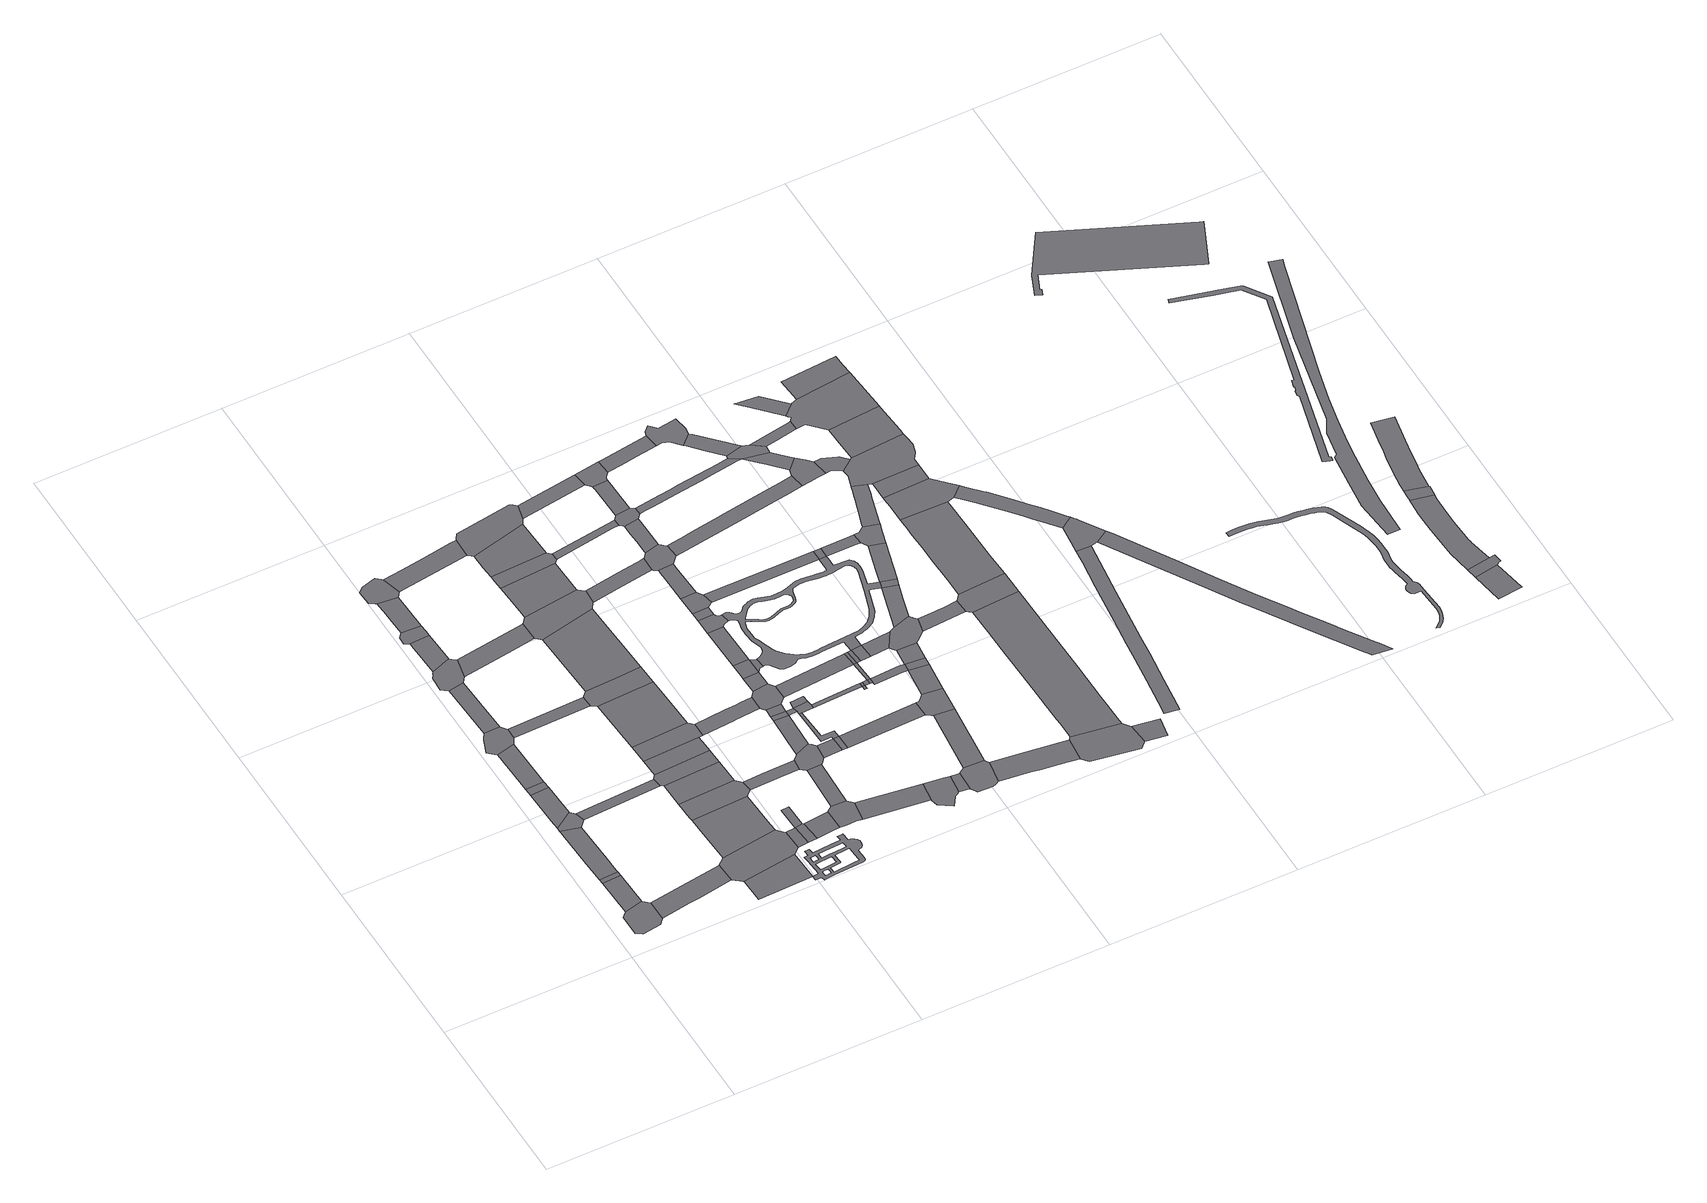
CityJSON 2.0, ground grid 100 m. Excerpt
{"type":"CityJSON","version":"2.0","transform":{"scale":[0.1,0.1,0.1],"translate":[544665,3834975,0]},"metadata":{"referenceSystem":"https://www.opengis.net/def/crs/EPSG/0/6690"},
"CityObjects":{
"road1":{"type":"Road","geometry":[{"type":"MultiSurface","lod":"1","boundaries":[[[0,1,2,3,4,5,6,7,8,9,10,11,12,13,14,15]]]}]},
"road2":{"type":"Road","attributes":{"RoadStructureAttribute.sectionType":"1"},"geometry":[{"type":"MultiSurface","lod":"1","boundaries":[[[16,17,3,2]]]}]},
"road3":{"type":"Road","geometry":[{"type":"MultiSurface","lod":"1","boundaries":[[[18,19,17,16]]]}]},
"road4":{"type":"Road","attributes":{"RoadStructureAttribute.sectionType":"1"},"geometry":[{"type":"MultiSurface","lod":"1","boundaries":[[[20,21,22,23,19,18,24,25,26]]]}]},
"road5":{"type":"Road","geometry":[{"type":"MultiSurface","lod":"1","boundaries":[[[27,28,29,20,26,30,31,32]]]}]},
"road6":{"type":"Road","attributes":{"RoadStructureAttribute.sectionType":"1"},"geometry":[{"type":"MultiSurface","lod":"1","boundaries":[[[33,34,35,29,28]]]}]},
"road7":{"type":"Road","geometry":[{"type":"MultiSurface","lod":"1","boundaries":[[[36,37,34,33]]]}]},
"road8":{"type":"Road","attributes":{"RoadStructureAttribute.sectionType":"1"},"geometry":[{"type":"MultiSurface","lod":"1","boundaries":[[[38,15,14,39,40,41]]]}]},
"road9":{"type":"Road","attributes":{"RoadStructureAttribute.sectionType":"1"},"geometry":[{"type":"MultiSurface","lod":"1","boundaries":[[[42,43,44,37,36]]]}]},
"road10":{"type":"Road","geometry":[{"type":"MultiSurface","lod":"1","boundaries":[[[45,46,47,48,49,43,42,50,51,52,53,54,55]]]}]},
"road11":{"type":"Road","attributes":{"RoadStructureAttribute.sectionType":"1"},"geometry":[{"type":"MultiSurface","lod":"1","boundaries":[[[56,57,45,55]]]}]},
"road12":{"type":"Road","attributes":{"RoadStructureAttribute.sectionType":"1"},"geometry":[{"type":"MultiSurface","lod":"1","boundaries":[[[58,32,31,59]]]}]},
"road13":{"type":"Road","geometry":[{"type":"MultiSurface","lod":"1","boundaries":[[[60,61,62,63,64,65,66,67,57,56,68,69]]]}]},
"road14":{"type":"Road","attributes":{"RoadStructureAttribute.sectionType":"1"},"geometry":[{"type":"MultiSurface","lod":"1","boundaries":[[[70,71,72,63,62]]]}]},
"road15":{"type":"Road","geometry":[{"type":"MultiSurface","lod":"1","boundaries":[[[73,74,75,76,71,70,77,78]]]}]},
"road16":{"type":"Road","attributes":{"RoadStructureAttribute.sectionType":"1"},"geometry":[{"type":"MultiSurface","lod":"1","boundaries":[[[79,80,81,82,73,78,83]]]}]},
"road17":{"type":"Road","attributes":{"RoadStructureAttribute.sectionType":"1"},"geometry":[{"type":"MultiSurface","lod":"1","boundaries":[[[84,52,51,85]]]}]},
"road18":{"type":"Road","geometry":[{"type":"MultiSurface","lod":"1","boundaries":[[[86,87,88,89,90,91,79,83,92,93]]]}]},
"road19":{"type":"Road","attributes":{"function":"3","RoadStructureAttribute.sectionType":"1"},"geometry":[{"type":"MultiSurface","lod":"1","boundaries":[[[94,95,96,97,98,99]]]}]},
"road20":{"type":"Road","geometry":[{"type":"MultiSurface","lod":"1","boundaries":[[[100,101,102,103,104,105,38,41,106,107,108,109,97,96,110,111,112]]]}]},
"road21":{"type":"Road","attributes":{"function":"3","RoadStructureAttribute.sectionType":"1"},"geometry":[{"type":"MultiSurface","lod":"1","boundaries":[[[113,114,115,116,103,102]]]}]},
"road22":{"type":"Road","attributes":{"RoadStructureAttribute.sectionType":"1"},"geometry":[{"type":"MultiSurface","lod":"1","boundaries":[[[117,118,69,68,119,120]]]}]},
"road23":{"type":"Road","geometry":[{"type":"MultiSurface","lod":"1","boundaries":[[[121,122,123,124,115,114,125,126,127]]]}]},
"road24":{"type":"Road","attributes":{"function":"3","RoadStructureAttribute.sectionType":"1"},"geometry":[{"type":"MultiSurface","lod":"1","boundaries":[[[128,129,123,122]]]}]},
"road25":{"type":"Road","geometry":[{"type":"MultiSurface","lod":"1","boundaries":[[[130,131,132,133,58,59,134,129,128]]]}]},
"road26":{"type":"Road","attributes":{"function":"3","RoadStructureAttribute.sectionType":"1"},"geometry":[{"type":"MultiSurface","lod":"1","boundaries":[[[135,136,137,132,131]]]}]},
"road27":{"type":"Road","attributes":{"RoadStructureAttribute.sectionType":"1"},"geometry":[{"type":"MultiSurface","lod":"1","boundaries":[[[138,112,111,139,140]]]}]},
"road28":{"type":"Road","attributes":{"RoadStructureAttribute.sectionType":"1"},"geometry":[{"type":"MultiSurface","lod":"1","boundaries":[[[141,142,143,144,93,92,145]]]}]},
"road29":{"type":"Road","geometry":[{"type":"MultiSurface","lod":"1","boundaries":[[[146,147,148,137,136,149,150]]]}]},
"road30":{"type":"Road","geometry":[{"type":"MultiSurface","lod":"1","boundaries":[[[151,99,152,153,154,155,156,157,158,159,160,161,162,163,164,165,166,167,168,169,170,171,172,173,174,175,176,177,178,179,180,181,182,183,184,185,186,187],[188,189,190,191,192,193,194,195,196,197],[198,199,200,201,202,203,204,205,206,207,208],[209,210,211,212,213,214,215,216,217,218],[219,220,221,222,223,224,225,226,227,228,229],[230,231,232,233,234,235,236,237,238,239,240,241,242,243]]]}]},
"road31":{"type":"Road","geometry":[{"type":"MultiSurface","lod":"1","boundaries":[[[244,138,140,245,246]]]}]},
"road32":{"type":"Road","attributes":{"function":"3","RoadStructureAttribute.sectionType":"1"},"geometry":[{"type":"MultiSurface","lod":"1","boundaries":[[[247,248,249,250,251,148,147]]]}]},
"road33":{"type":"Road","geometry":[{"type":"MultiSurface","lod":"1","boundaries":[[[252,253,138,244]]]}]},
"road34":{"type":"Road","geometry":[{"type":"MultiSurface","lod":"1","boundaries":[[[254,255,256,257,258,84,85,259,251,250,249,248]]]}]},
"road35":{"type":"Road","attributes":{"RoadStructureAttribute.sectionType":"1"},"geometry":[{"type":"MultiSurface","lod":"1","boundaries":[[[260,261,246,245,262,263]]]}]},
"road36":{"type":"Road","attributes":{"function":"3","RoadStructureAttribute.sectionType":"1"},"geometry":[{"type":"MultiSurface","lod":"1","boundaries":[[[264,265,257,256,255,254]]]}]},
"road37":{"type":"Road","attributes":{"RoadStructureAttribute.sectionType":"1"},"geometry":[{"type":"MultiSurface","lod":"1","boundaries":[[[266,267,268,127,126,269,270,271]]]}]},
"road38":{"type":"Road","geometry":[{"type":"MultiSurface","lod":"1","boundaries":[[[272,273,274,275,276,277,117,120,278,265,264,279,280,281]]]}]},
"road39":{"type":"Road","geometry":[{"type":"MultiSurface","lod":"1","boundaries":[[[282,283,260,263,284,285,286,287,288,289,290,291]]]}]},
"road40":{"type":"Road","attributes":{"function":"3","RoadStructureAttribute.sectionType":"1"},"geometry":[{"type":"MultiSurface","lod":"1","boundaries":[[[292,293,294,295,296,297,298,276,275]]]}]},
"road41":{"type":"Road","attributes":{"RoadStructureAttribute.sectionType":"1"},"geometry":[{"type":"MultiSurface","lod":"1","boundaries":[[[299,300,301,302,150,149,303,304,305]]]}]},
"road42":{"type":"Road","geometry":[{"type":"MultiSurface","lod":"1","boundaries":[[[306,307,308,295,294,309,310]]]}]},
"road43":{"type":"Road","attributes":{"RoadStructureAttribute.sectionType":"1"},"geometry":[{"type":"MultiSurface","lod":"1","boundaries":[[[311,282,291,312,313]]]}]},
"road44":{"type":"Road","attributes":{"function":"3","RoadStructureAttribute.sectionType":"1"},"geometry":[{"type":"MultiSurface","lod":"1","boundaries":[[[314,315,316,307,306]]]}]},
"road45":{"type":"Road","geometry":[{"type":"MultiSurface","lod":"1","boundaries":[[[317,318,319,320,141,145,321,315,314,322,323]]]}]},
"road46":{"type":"Road","geometry":[{"type":"MultiSurface","lod":"1","boundaries":[[[324,325,326,327,328,329,266,271,330,331,311,313,332,333,334]]]}]},
"road47":{"type":"Road","attributes":{"RoadStructureAttribute.sectionType":"1"},"geometry":[{"type":"MultiSurface","lod":"1","boundaries":[[[335,336,327,326,337]]]}]},
"road48":{"type":"Road","attributes":{"RoadStructureAttribute.sectionType":"1"},"geometry":[{"type":"MultiSurface","lod":"1","boundaries":[[[289,288,338,339]]]}]},
"road49":{"type":"Road","geometry":[{"type":"MultiSurface","lod":"1","boundaries":[[[340,335,337,341]]]}]},
"road50":{"type":"Road","attributes":{"RoadStructureAttribute.sectionType":"1"},"geometry":[{"type":"MultiSurface","lod":"1","boundaries":[[[342,340,341,343,344]]]}]},
"road51":{"type":"Road","attributes":{"RoadStructureAttribute.sectionType":"1"},"geometry":[{"type":"MultiSurface","lod":"1","boundaries":[[[345,334,333,346]]]}]},
"road52":{"type":"Road","geometry":[{"type":"MultiSurface","lod":"1","boundaries":[[[347,348,299,305,349,350,342,344,351,352,353]]]}]},
"road53":{"type":"Road","attributes":{"RoadStructureAttribute.sectionType":"1"},"geometry":[{"type":"MultiSurface","lod":"1","boundaries":[[[354,341,337,355]]]}]},
"road54":{"type":"Road","geometry":[{"type":"MultiSurface","lod":"1","boundaries":[[[356,345,346,357]]]}]},
"road55":{"type":"Road","attributes":{"RoadStructureAttribute.sectionType":"1"},"geometry":[{"type":"MultiSurface","lod":"1","boundaries":[[[358,359,348,347]]]}]},
"road56":{"type":"Road","attributes":{"RoadStructureAttribute.sectionType":"1"},"geometry":[{"type":"MultiSurface","lod":"1","boundaries":[[[360,361,362,363,364,365,366,281,280,367,368,369,370,371]]]}]},
"road57":{"type":"Road","attributes":{"RoadStructureAttribute.sectionType":"1"},"geometry":[{"type":"MultiSurface","lod":"1","boundaries":[[[372,373,374,375,376,377,345,356]]]}]},
"road58":{"type":"Road","attributes":{"RoadStructureAttribute.sectionType":"1"},"geometry":[{"type":"MultiSurface","lod":"1","boundaries":[[[378,379,380,359,358]]]}]},
"road59":{"type":"Road","geometry":[{"type":"MultiSurface","lod":"1","boundaries":[[[381,354,355,375,374,382,383]]]}]},
"road60":{"type":"Road","geometry":[{"type":"MultiSurface","lod":"1","boundaries":[[[384,385,354,381]]]}]},
"road61":{"type":"Road","attributes":{"RoadStructureAttribute.sectionType":"1"},"geometry":[{"type":"MultiSurface","lod":"1","boundaries":[[[386,387,379,378]]]}]},
"road62":{"type":"Road","geometry":[{"type":"MultiSurface","lod":"1","boundaries":[[[388,389,378,390,391,392,393,394]]]}]},
"road63":{"type":"Road","attributes":{"RoadStructureAttribute.sectionType":"1"},"geometry":[{"type":"MultiSurface","lod":"1","boundaries":[[[395,396,397,398,310,309,399,400,401]]]}]},
"road64":{"type":"Road","geometry":[{"type":"MultiSurface","lod":"1","boundaries":[[[402,403,339,338,404,405,406,407,408,409,410,411]]]}]},
"road65":{"type":"Road","geometry":[{"type":"MultiSurface","lod":"1","boundaries":[[[412,413,414,415,387,386,416,417,418,419]]]}]},
"road66":{"type":"Road","attributes":{"RoadStructureAttribute.sectionType":"1"},"geometry":[{"type":"MultiSurface","lod":"1","boundaries":[[[420,421,415,414]]]}]},
"road67":{"type":"Road","attributes":{"RoadStructureAttribute.sectionType":"1"},"geometry":[{"type":"MultiSurface","lod":"1","boundaries":[[[422,323,322,423,424]]]}]},
"road68":{"type":"Road","geometry":[{"type":"MultiSurface","lod":"1","boundaries":[[[425,426,427,421,420,428,429,430,431]]]}]},
"road69":{"type":"Road","attributes":{"RoadStructureAttribute.sectionType":"1"},"geometry":[{"type":"MultiSurface","lod":"1","boundaries":[[[432,433,434,435,436,437,427,426]]]}]},
"road70":{"type":"Road","attributes":{"RoadStructureAttribute.sectionType":"1"},"geometry":[{"type":"MultiSurface","lod":"1","boundaries":[[[438,383,382,439]]]}]},
"road71":{"type":"Road","attributes":{"RoadStructureAttribute.sectionType":"1"},"geometry":[{"type":"MultiSurface","lod":"1","boundaries":[[[411,410,440,441,442]]]}]},
"road72":{"type":"Road","attributes":{"RoadStructureAttribute.sectionType":"1"},"geometry":[{"type":"MultiSurface","lod":"1","boundaries":[[[443,444,356,357,445]]]}]},
"road73":{"type":"Road","attributes":{"RoadStructureAttribute.sectionType":"1"},"geometry":[{"type":"MultiSurface","lod":"1","boundaries":[[[446,353,352,447]]]}]},
"road74":{"type":"Road","geometry":[{"type":"MultiSurface","lod":"1","boundaries":[[[448,449,450,451,452,360,371,453,435,434,454,455,456,457]]]}]},
"road75":{"type":"Road","attributes":{"RoadStructureAttribute.sectionType":"1"},"geometry":[{"type":"MultiSurface","lod":"1","boundaries":[[[458,459,460,461,462,463,464,465,451,450]]]}]},
"road76":{"type":"Road","geometry":[{"type":"MultiSurface","lod":"1","boundaries":[[[466,467,442,441,468,469,470,471,472,473,474,475,476]]]}]},
"road77":{"type":"Road","geometry":[{"type":"MultiSurface","lod":"1","boundaries":[[[477,478,479,395,401,480,481,461,460,482,483]]]}]},
"road78":{"type":"Road","geometry":[{"type":"MultiSurface","lod":"1","boundaries":[[[439,484,485,486]]]}]},
"road79":{"type":"Road","geometry":[{"type":"MultiSurface","lod":"1","boundaries":[[[487,438,439,486]]]}]},
"road80":{"type":"Road","attributes":{"RoadStructureAttribute.sectionType":"1"},"geometry":[{"type":"MultiSurface","lod":"1","boundaries":[[[488,487,486,489]]]}]},
"road81":{"type":"Road","attributes":{"RoadStructureAttribute.sectionType":"1"},"geometry":[{"type":"MultiSurface","lod":"1","boundaries":[[[490,491,492,493,494,495,496,478,477]]]}]},
"road82":{"type":"Road","geometry":[{"type":"MultiSurface","lod":"1","boundaries":[[[488,489,497,498]]]}]},
"road83":{"type":"Road","attributes":{"RoadStructureAttribute.sectionType":"1"},"geometry":[{"type":"MultiSurface","lod":"1","boundaries":[[[499,447,488,498]]]}]},
"road84":{"type":"Road","geometry":[{"type":"MultiSurface","lod":"1","boundaries":[[[500,501,422,424,502,492,491,503,504,505]]]}]},
"road85":{"type":"Road","attributes":{"RoadStructureAttribute.sectionType":"1"},"geometry":[{"type":"MultiSurface","lod":"1","boundaries":[[[506,507,508,466,476,509]]]}]},
"road86":{"type":"Road","geometry":[{"type":"MultiSurface","lod":"1","boundaries":[[[510,446,447,499]]]}]},
"road87":{"type":"Road","attributes":{"RoadStructureAttribute.sectionType":"1"},"geometry":[{"type":"MultiSurface","lod":"1","boundaries":[[[511,510,499,512]]]}]},
"road88":{"type":"Road","attributes":{"RoadStructureAttribute.sectionType":"1"},"geometry":[{"type":"MultiSurface","lod":"1","boundaries":[[[513,498,497,514,515,516,517]]]}]},
"road89":{"type":"Road","geometry":[{"type":"MultiSurface","lod":"1","boundaries":[[[518,511,512,519]]]}]},
"road90":{"type":"Road","geometry":[{"type":"MultiSurface","lod":"1","boundaries":[[[520,521,522,523,443,445,524,525,506,509,526]]]}]},
"road91":{"type":"Road","geometry":[{"type":"MultiSurface","lod":"1","boundaries":[[[527,431,430,528,529]]]}]},
"road92":{"type":"Road","attributes":{"RoadStructureAttribute.sectionType":"1"},"geometry":[{"type":"MultiSurface","lod":"1","boundaries":[[[528,530,531,532,533,534,535,536,537,538,539,540,541,542,543,544,545,546,547,548,549,550,551,552,553,554,555,556,557,558,419,418,559,560,561,562,563,564,565,566,567,568,569,570,394,393,571,572,573,574,575,576,577,578,579,580,581,582,583,584,585,511,518,586,587,588,589,590,591,592,593,594,595,596,597,598,599,600,601,602,603,604,605,606],[607,608,609,610,611,612,613,614,615,616,617,618,619,620,621,622,623,624,625,626,627,628,629,630,631,632,633,634,635,636,637,638,639,640,641,642,643,644,645,646],[647,648,649,650,651,652,653,654,655,656,657,658,659,660,661,662,663,664,665,666,667,668,669,670,671,672,673,674,675,676,677,678,679,680,681,682,683,684,685,686,687,688,689,690,691,692,693,694,695,696,697,698,699,700,701,702,703,704,705,706,707,708,709,710,711,712,713]]]}]},
"road93":{"type":"Road","attributes":{"RoadStructureAttribute.sectionType":"1"},"geometry":[{"type":"MultiSurface","lod":"1","boundaries":[[[714,473,472,715,716,717,718,719,720,721,722,723]]]}]},
"road94":{"type":"Road","attributes":{"RoadStructureAttribute.sectionType":"1"},"geometry":[{"type":"MultiSurface","lod":"1","boundaries":[[[516,520,526,724]]]}]},
"road95":{"type":"Road","attributes":{"RoadStructureAttribute.sectionType":"1"},"geometry":[{"type":"MultiSurface","lod":"1","boundaries":[[[725,518,519,726]]]}]},
"road96":{"type":"Road","geometry":[{"type":"MultiSurface","lod":"1","boundaries":[[[517,516,724,727]]]}]},
"road97":{"type":"Road","attributes":{"RoadStructureAttribute.sectionType":"1"},"geometry":[{"type":"MultiSurface","lod":"1","boundaries":[[[728,729,500,505,730,731,732,733,734,735]]]}]},
"road98":{"type":"Road","attributes":{"RoadStructureAttribute.sectionType":"1"},"geometry":[{"type":"MultiSurface","lod":"1","boundaries":[[[736,517,727,737]]]}]},
"road99":{"type":"Road","attributes":{"RoadStructureAttribute.sectionType":"1"},"geometry":[{"type":"MultiSurface","lod":"1","boundaries":[[[738,739,740,741,742,743,744,483,482,745,746,747,748,749,750,751,752,753,754,755]]]}]},
"road100":{"type":"Road","attributes":{"RoadStructureAttribute.sectionType":"1"},"geometry":[{"type":"MultiSurface","lod":"1","boundaries":[[[756,757,758,759,760,761,762,763,457,456,764,765,766,767]]]}]},
"road101":{"type":"Road","geometry":[{"type":"MultiSurface","lod":"1","boundaries":[[[768,769,770,771,725,726,772,773,736,737,774,775,776]]]}]},
"road102":{"type":"Road","geometry":[{"type":"MultiSurface","lod":"1","boundaries":[[[529,528,606,777]]]}]},
"road103":{"type":"Road","attributes":{"RoadStructureAttribute.sectionType":"1"},"geometry":[{"type":"MultiSurface","lod":"1","boundaries":[[[596,771,770,778,779,780]]]}]},
"road104":{"type":"Road","geometry":[{"type":"MultiSurface","lod":"1","boundaries":[[[781,782,783,784,785,728,735,786,787,788,789,790,791,792]]]}]},
"road105":{"type":"Road","geometry":[{"type":"MultiSurface","lod":"1","boundaries":[[[793,794,795,723,722,796,797,798,799,800,801,802]]]}]},
"road106":{"type":"Road","geometry":[{"type":"MultiSurface","lod":"1","boundaries":[[[597,596,780,803]]]}]},
"road107":{"type":"Road","attributes":{"RoadStructureAttribute.sectionType":"1"},"geometry":[{"type":"MultiSurface","lod":"1","boundaries":[[[804,777,606,805,806,807]]]}]},
"road108":{"type":"Road","attributes":{"RoadStructureAttribute.sectionType":"1"},"geometry":[{"type":"MultiSurface","lod":"1","boundaries":[[[808,809,810,811,812,776,775,813,814]]]}]},
"road109":{"type":"Road","attributes":{"RoadStructureAttribute.sectionType":"1"},"geometry":[{"type":"MultiSurface","lod":"1","boundaries":[[[815,789,788,816,817,818,819]]]}]},
"road110":{"type":"Road","attributes":{"RoadStructureAttribute.sectionType":"1"},"geometry":[{"type":"MultiSurface","lod":"1","boundaries":[[[820,821,597,803,822]]]}]},
"road111":{"type":"Road","geometry":[{"type":"MultiSurface","lod":"1","boundaries":[[[819,818,738,755,823,824,825,826]]]}]},
"road112":{"type":"Road","attributes":{"function":"3","RoadStructureAttribute.sectionType":"1"},"geometry":[{"type":"MultiSurface","lod":"1","boundaries":[[[827,828,829,830,831,832,833,834,835,836,837,838,839,840,841,842,843,793,802]]]}]},
"road113":{"type":"Road","geometry":[{"type":"MultiSurface","lod":"1","boundaries":[[[844,845,846,807,806,847,820,822,848,849,850]]]}]},
"road114":{"type":"Road","attributes":{"RoadStructureAttribute.sectionType":"1"},"geometry":[{"type":"MultiSurface","lod":"1","boundaries":[[[755,851,852,853,854,855,856,823]]]}]},
"road115":{"type":"Road","attributes":{"function":"3","RoadStructureAttribute.sectionType":"1"},"geometry":[{"type":"MultiSurface","lod":"1","boundaries":[[[800,799,857,858]]]}]},
"road116":{"type":"Road","geometry":[{"type":"MultiSurface","lod":"1","boundaries":[[[859,860,854,853,861,756,767,862,863,864,865,866,867]]]}]},
"road117":{"type":"Road","geometry":[{"type":"MultiSurface","lod":"1","boundaries":[[[868,869,870,871,808,814,834,833]]]}]},
"road118":{"type":"Road","attributes":{"RoadStructureAttribute.sectionType":"1"},"geometry":[{"type":"MultiSurface","lod":"1","boundaries":[[[872,873,874,875,876,877,878,879,844,850,880,881,882,883,884,885,886]]]}]},
"road119":{"type":"Road","attributes":{"RoadStructureAttribute.sectionType":"1"},"geometry":[{"type":"MultiSurface","lod":"1","boundaries":[[[887,888,889,890,826,825,891,892,893,894]]]}]},
"road120":{"type":"Road","geometry":[{"type":"MultiSurface","lod":"1","boundaries":[[[895,896,897,898,867,866,899,900,901,902,903]]]}]},
"road121":{"type":"Road","attributes":{"function":"3","RoadStructureAttribute.sectionType":"1"},"geometry":[{"type":"MultiSurface","lod":"1","boundaries":[[[904,905,906,907,908,909,910,870,869,911,912,913,914]]]}]},
"road122":{"type":"Road","attributes":{"RoadStructureAttribute.sectionType":"1"},"geometry":[{"type":"MultiSurface","lod":"1","boundaries":[[[915,916,917,918,919,920,921]]]}]},
"road123":{"type":"Road","attributes":{"RoadStructureAttribute.sectionType":"1"},"geometry":[{"type":"MultiSurface","lod":"1","boundaries":[[[922,923,924,925,926,927,928,929]]]}]},
"road124":{"type":"Road","geometry":[{"type":"MultiSurface","lod":"1","boundaries":[[[930,931,927,926,932,933,904,914,934,935]]]}]},
"road125":{"type":"Road","geometry":[{"type":"MultiSurface","lod":"1","boundaries":[[[936,937,938,939,940,941,942,943,944,903,902,945,872,886,922,929]]]}]},
"road126":{"type":"Road","attributes":{"RoadStructureAttribute.sectionType":"1"},"geometry":[{"type":"MultiSurface","lod":"1","boundaries":[[[946,947,948,949,950,951,952,953,954,955,956,957,958,959,960,961]]]}]},
"road127":{"type":"Road","geometry":[{"type":"MultiSurface","lod":"1","boundaries":[[[962,963,964,965,919,918,966,967,968,887,894,969,970,971,972]]]}]},
"road128":{"type":"Road","attributes":{"function":"3","RoadStructureAttribute.sectionType":"1"},"geometry":[{"type":"MultiSurface","lod":"1","boundaries":[[[973,974,975,972,971,976,943,942]]]}]},
"road129":{"type":"Road","attributes":{"function":"3","RoadStructureAttribute.sectionType":"1"},"geometry":[{"type":"MultiSurface","lod":"1","boundaries":[[[977,978,979,980,964,963]]]}]},
"road130":{"type":"Road","attributes":{"RoadStructureAttribute.sectionType":"1"},"geometry":[{"type":"MultiSurface","lod":"1","boundaries":[[[981,982,983,984,985,986,987,988,989,990,935,934,991,992,993,994,995,996,997,998,999,1000,1001,1002,1003]]]}]},
"road131":{"type":"Road","geometry":[{"type":"MultiSurface","lod":"1","boundaries":[[[1004,1005,1006,1007,1003,1002,1008,1009,1010,946,961,1011,1012,1013]]]}]},
"road132":{"type":"Road","attributes":{"RoadStructureAttribute.sectionType":"1"},"geometry":[{"type":"MultiSurface","lod":"1","boundaries":[[[1014,1015,1016,1017,1018,1019,1020,1021,1022,1023,1024,1025,1026,1027,1028,1029,1013,1012,1030,1031,1032,1033,1034,1035,1036,1037,1038,1039]]]}]},
"road133":{"type":"Road","attributes":{"RoadStructureAttribute.sectionType":"1"},"geometry":[{"type":"MultiSurface","lod":"1","boundaries":[[[1040,1041,1042,1043,1044,1045,1046,1047,1048,1049,1050,1051,1052,1053,1054,1055,1056,1057,1058,1059,1060,1061,1062,1063,1064,1065,1066,1067,1068,1069,1070,1071,1072,1073,1074,1075,1076,1077,1078,1079,1080,1081,1082,1083,1084,1085,1086,1087,1088,1089,1090,1091,1092,1093,1094,1095,1096,1097,1098,1099,1100,1101,1102,1103,1104,1105,1106,1107,1108,1109,1110,1111,1112,1113,1114,1115,1116,1117,1118,1119,1120,1121,1122,1123,1124,1125,1126,1127,1128,1129,1130,1131,1132,1133,1134,1135,1136,1137,1138,1139,1140,1141,1142,1143,1144,1145,1146,1147,1148,1149,1150,1151,1152,1153,1154,1155,1156,1157]]]}]},
"road134":{"type":"Road","attributes":{"RoadStructureAttribute.sectionType":"1"},"geometry":[{"type":"MultiSurface","lod":"1","boundaries":[[[1158,1159,1160,1161,1162]]]}]},
"road135":{"type":"Road","geometry":[{"type":"MultiSurface","lod":"1","boundaries":[[[1163,1164,1165,1160,1159,1166,1167]]]}]},
"road136":{"type":"Road","attributes":{"RoadStructureAttribute.sectionType":"1"},"geometry":[{"type":"MultiSurface","lod":"1","boundaries":[[[1168,1169,1170,1171,1172,1173,1174,1175,1165,1164,1176,1177,1178,1179,1180,1181,1182,1183,1184]]]}]},
"road137":{"type":"Road","geometry":[{"type":"MultiSurface","lod":"1","boundaries":[[[1185,1186,1187,1188,1189,1168,1184,1190,1191]]]}]},
"road138":{"type":"Road","geometry":[{"type":"MultiSurface","lod":"1","boundaries":[[[1192,1193,1194,1195,1196,1197,1198,1199,1200,1201,1202,1203,1204,1205,1206,1207,1208,1209,1210,1211,1212,1213,1214,1215]]]}]},
"road139":{"type":"Road","attributes":{"RoadStructureAttribute.sectionType":"1"},"geometry":[{"type":"MultiSurface","lod":"1","boundaries":[[[1216,1217,1218,1219,1220,1221,1222,1223,1224,1225,1226]]]}]},
"road140":{"type":"Road","attributes":{"RoadStructureAttribute.sectionType":"1"},"geometry":[{"type":"MultiSurface","lod":"1","boundaries":[[[1227,1228,1229,1230,1231,1232,1233,1234,1235,1185,1191,1236,1237,1238,1239,1240]]]}]},
"road141":{"type":"Road","attributes":{"RoadStructureAttribute.sectionType":"1"},"geometry":[{"type":"MultiSurface","lod":"1","boundaries":[[[1241,1242,1243,1244,1245,1246,1247,1248,1249,1250,1251,1252,1253,1254,1255,1256,1257,1258,1259,1260]]]}]}
},
"vertices":[
[241,266,0],[224,281,0],[214,291,0],[115,269,0],[105,259,0],[91,245,0],[88,242,0],[89,127,0],[93,124,0],[110,113,0],[120,106,0],[220,120,0],[230,131,0],[242,145,0],[246,149,0],[245,262,0],
[206,483,0],[107,479,0],
[205,510,0],[106,506,0],
[92,868,0],[92,865,0],[93,841,0],[101,625,0],[204,523,0],[201,612,0],[192,841,0],
[204,938,0],[189,954,0],[91,888,0],[206,856,0],[225,877,0],[210,931,0],
[181,1138,0],[82,1134,0],[89,945,0],
[179,1182,0],[80,1178,0],
[641,321,0],[405,174,0],[456,181,0],[647,211,0],
[168,1459,0],[70,1435,0],[78,1234,0],
[82,1587,0],[63,1558,0],[59,1552,0],[30,1473,0],[60,1444,0],[181,1482,0],[189,1495,0],[189,1556,0],[188,1557,0],[183,1563,0],[165,1587,0],
[149,1917,0],[69,1904,0],
[635,948,0],[642,897,0],
[187,2066,0],[173,2077,0],[165,2084,0],[61,2045,0],[54,2036,0],[52,2032,0],[38,2010,0],[34,1928,0],[173,1950,0],[195,2059,0],
[157,2260,0],[53,2256,0],[54,2241,0],
[50,2336,0],[42,2328,0],[28,2313,0],[26,2271,0],[156,2292,0],[154,2332,0],
[40,2552,0],[40,2539,0],[42,2496,0],[45,2440,0],[145,2544,0],
[598,1566,0],[601,1504,0],
[130,2681,0],[108,2701,0],[29,2681,0],[3,2655,0],[6,2575,0],[34,2556,0],[168,2572,0],[138,2674,0],
[985,198,0],[985,199,0],[985,214,0],[695,172,0],[699,39,0],[992,48,0],
[1011,359,0],[1005,365,0],[979,393,0],[679,352,0],[656,334,0],[649,328,0],[652,207,0],[662,198,0],[679,185,0],[691,175,0],[1011,236,0],[1020,244,0],[1014,355,0],
[977,436,0],[967,644,0],[667,632,0],[670,572,0],
[575,2114,0],[570,2113,0],[453,1990,0],[579,2009,0],
[985,742,0],[964,763,0],[663,752,0],[666,653,0],[986,662,0],[999,674,0],[993,734,0],
[958,902,0],[658,889,0],
[956,951,0],[954,986,0],[654,973,0],[640,955,0],[648,897,0],
[953,1027,0],[950,1085,0],[650,1074,0],
[1067,360,0],[1025,244,0],[1077,249,0],
[559,2734,0],[528,2730,0],[367,2707,0],[246,2690,0],[555,2626,0],
[972,1168,0],[947,1190,0],[646,1177,0],[972,1087,0],[973,1167,0],
[1024,51,0],[993,21,0],[1026,24,0],[1029,3,0],[1040,4,0],[1061,5,0],[1084,7,0],[1208,15,0],[1244,17,0],[1252,19,0],[1257,23,0],[1260,30,0],[1260,38,0],[1260,41,0],[1257,93,0],[1265,96,0],[1280,102,0],[1289,113,0],[1294,130,0],[1293,145,0],[1287,157,0],[1277,167,0],[1263,174,0],[1249,175,0],[1245,219,0],[1242,219,0],[1215,219,0],[1218,192,0],[1170,189,0],[1164,188,0],[1068,181,0],[1063,181,0],[1060,208,0],[1035,207,0],[1037,177,0],[1016,175,0],[1018,145,0],[1067,144,0],[1068,130,0],[1062,130,0],[1054,129,0],[1039,128,0],[1039,144,0],[1038,156,0],[1038,157,0],[1059,158,0],[1066,159,0],[1060,54,0],[1068,55,0],[1076,55,0],[1077,44,0],[1078,27,0],[1070,27,0],[1061,26,0],[1053,25,0],[1047,25,0],[1046,41,0],[1046,53,0],[1056,111,0],[1074,112,0],[1111,115,0],[1128,116,0],[1132,82,0],[1133,78,0],[1077,72,0],[1059,71,0],[1044,69,0],[1041,110,0],[1156,138,0],[1135,136,0],[1086,133,0],[1085,146,0],[1084,160,0],[1157,166,0],[1159,166,0],[1217,171,0],[1218,163,0],[1220,142,0],[1208,141,0],[1226,124,0],[1232,49,0],[1233,36,0],[1197,34,0],[1094,27,0],[1092,48,0],[1091,56,0],[1136,60,0],[1152,61,0],[1152,64,0],[1151,77,0],[1148,117,0],[1162,119,0],[1199,122,0],
[1110,367,0],[1126,253,0],[1116,364,0],
[940,1339,0],[932,1498,0],[867,1495,0],[865,1495,0],[631,1484,0],
[1105,491,0],[1063,489,0],
[927,1609,0],[815,1603,0],[814,1603,0],[626,1595,0],[603,1571,0],[611,1497,0],
[1249,376,0],[1131,365,0],[1205,260,0],[1252,262,0],
[907,2045,0],[609,1981,0],
[1272,742,0],[1160,739,0],[1095,737,0],[1166,679,0],[1224,680,0],[1264,681,0],
[923,2167,0],[915,2173,0],[902,2183,0],[901,2184,0],[604,2148,0],[578,2118,0],[586,2003,0],[928,2077,0],[930,2077,0],[933,2159,0],
[1281,401,0],[1263,387,0],[1268,262,0],[1277,262,0],[1310,262,0],[1340,262,0],[1371,258,0],[1386,369,0],[1381,374,0],[1360,398,0],
[899,2231,0],[895,2346,0],[893,2381,0],[593,2365,0],[595,2336,0],[601,2216,0],[604,2159,0],
[1289,1191,0],[1228,1186,0],[1203,1184,0],[1146,1180,0],[1150,1100,0],[1152,1100,0],[1287,1110,0],
[889,2461,0],[589,2449,0],[590,2417,0],[913,2402,0],[908,2442,0],
[1292,656,0],[1371,655,0],[1371,657,0],
[880,2673,0],[583,2602,0],[586,2519,0],
[898,2805,0],[885,2815,0],[581,2768,0],[562,2739,0],[562,2620,0],[897,2705,0],[916,2790,0],
[1390,791,0],[1379,801,0],[1378,802,0],[1299,771,0],[1280,751,0],[1278,749,0],[1279,668,0],[1291,657,0],[1383,670,0],[1401,690,0],[1409,773,0],
[1308,1010,0],[1299,788,0],[1386,1007,0],
[1711,212,0],[1726,321,0],
[1309,1039,0],[1387,1036,0],
[1310,1086,0],[1388,1085,0],[1388,1087,0],
[1497,776,0],[1499,692,0],
[1397,1231,0],[1314,1219,0],[1306,1091,0],[1309,1087,0],[1399,1098,0],[1421,1119,0],[1420,1200,0],
[1427,1036,0],[1433,1009,0],
[1526,777,0],[1528,693,0],
[1395,1315,0],[1312,1313,0],
[1272,2211,0],[1256,2209,0],[1244,2207,0],[1234,2205,0],[1197,2200,0],[1127,2189,0],[1061,2179,0],[936,2078,0],[1074,2100,0],[1249,2127,0],[1256,2128,0],[1268,2129,0],
[1525,819,0],[1456,817,0],[1448,991,0],[1434,991,0],[1440,786,0],[1497,788,0],
[1393,1411,0],[1310,1409,0],[1312,1333,0],
[1507,1042,0],[1510,993,0],[1509,1014,0],
[1504,1079,0],[1433,1077,0],
[1389,1649,0],[1305,1647,0],
[1416,1395,0],[1403,1400,0],[1396,1315,0],[1404,1328,0],[1416,1337,0],[1430,1338,0],[1426,1394,0],
[1270,2492,0],[1269,2492,0],[1230,2486,0],[917,2443,0],[933,2405,0],[1235,2450,0],[1271,2454,0],
[1830,307,0],[1812,310,0],[1712,206,0],[1720,172,0],[1786,127,0],[1802,150,0],[1821,178,0],[1834,186,0],[1848,195,0],[1863,303,0],
[1407,1721,0],[1395,1726,0],[1387,1741,0],[1303,1739,0],[1396,1660,0],[1407,1666,0],[1427,1671,0],[1419,1720,0],
[1386,1793,0],[1302,1791,0],
[1244,2836,0],[912,2708,0],[1255,2757,0],
[1400,1880,0],[1382,1903,0],[1300,1901,0],[1404,1805,0],[1409,1809,0],[1415,1813,0],[1405,1873,0],
[1378,2049,0],[1377,2091,0],[1376,2115,0],[1296,2111,0],[1296,2089,0],[1297,2049,0],
[1776,1027,0],[1777,1004,0],
[1901,189,0],[1906,188,0],[1910,297,0],
[1945,791,0],[1839,788,0],[1948,704,0],
[1802,1229,0],[1808,1147,0],
[1393,2242,0],[1385,2249,0],[1375,2257,0],[1297,2240,0],[1274,2213,0],[1276,2123,0],[1396,2137,0],[1408,2151,0],[1413,2152,0],[1407,2231,0],
[1371,2425,0],[1371,2439,0],[1370,2446,0],[1291,2434,0],[1292,2425,0],[1293,2376,0],[1295,2322,0],[1297,2247,0],
[1942,320,0],[1915,301,0],[1914,174,0],[1926,153,0],[2006,150,0],[2027,159,0],[2044,167,0],[2064,295,0],[2055,307,0],[2052,311,0],[2049,315,0],
[1368,2526,0],[1289,2516,0],[1288,2514,0],[1272,2453,0],[1286,2440,0],[1391,2470,0],[1390,2511,0],
[1779,983,0],[1791,983,0],[1790,1004,0],
[1789,1027,0],
[1816,1029,0],[1816,1004,0],
[1363,2716,0],[1363,2730,0],[1283,2728,0],[1283,2723,0],[1283,2718,0],[1283,2716,0],[1284,2707,0],
[1832,1005,0],[1832,1029,0],
[1825,1148,0],
[1381,2855,0],[1302,2844,0],[1272,2739,0],[1363,2747,0],[1368,2752,0],[1387,2775,0],
[1981,682,0],[1943,323,0],[1943,322,0],[2086,671,0],
[1819,1230,0],
[1842,1232,0],[1848,1150,0],
[1997,1036,0],[1832,987,0],[1983,994,0],[2014,990,0],[2018,1034,0],
[1898,1236,0],[1904,1154,0],
[1996,825,0],[1987,815,0],[1981,809,0],[1965,792,0],[1972,689,0],[1974,687,0],[2101,814,0],
[1546,1873,0],[1989,1815,0],[1989,1873,0],
[1987,1744,0],[1986,1735,0],[1979,1735,0],[1969,1734,0],[1927,1738,0],[1921,1739,0],[1887,1743,0],[1854,1745,0],[1823,1743,0],[1794,1734,0],[1773,1727,0],[1743,1720,0],[1711,1716,0],[1680,1717,0],[1665,1721,0],[1651,1724,0],[1620,1736,0],[1597,1739,0],[1566,1734,0],[1557,1730,0],[1548,1726,0],[1534,1720,0],[1513,1696,0],[1504,1692,0],[1491,1691,0],[1478,1697,0],[1467,1709,0],[1458,1718,0],[1444,1724,0],[1445,1670,0],[1460,1661,0],[1467,1649,0],[1467,1632,0],[1460,1604,0],[1457,1556,0],[1463,1503,0],[1476,1472,0],[1482,1449,0],[1475,1425,0],[1463,1409,0],[1445,1399,0],[1441,1339,0],[1460,1335,0],[1491,1289,0],[1492,1287,0],[1509,1278,0],[1511,1278,0],[1544,1277,0],[1572,1283,0],[1595,1300,0],[1612,1297,0],[1634,1290,0],[1667,1287,0],[1704,1289,0],[1714,1289,0],[1838,1296,0],[1897,1299,0],[1941,1305,0],[1951,1309,0],[1969,1315,0],[1974,1317,0],[2010,1336,0],[2038,1367,0],[2059,1402,0],[2098,1529,0],[2111,1529,0],[2158,1514,0],[2168,1551,0],[2112,1570,0],[2132,1651,0],[2135,1674,0],[2133,1708,0],[2127,1728,0],[2111,1744,0],[2029,1750,0],[2028,1800,0],[2028,1815,0],[1578,1601,0],[1571,1603,0],[1557,1611,0],[1527,1632,0],[1503,1641,0],[1508,1650,0],[1524,1670,0],[1531,1678,0],[1541,1690,0],[1562,1706,0],[1570,1708,0],[1577,1710,0],[1585,1712,0],[1609,1711,0],[1630,1705,0],[1653,1698,0],[1655,1697,0],[1687,1692,0],[1723,1693,0],[1735,1695,0],[1754,1683,0],[1759,1678,0],[1763,1671,0],[1760,1654,0],[1757,1642,0],[1755,1641,0],[1748,1634,0],[1732,1627,0],[1724,1624,0],[1704,1624,0],[1684,1624,0],[1673,1622,0],[1671,1621,0],[1653,1613,0],[1628,1604,0],[1617,1601,0],[1613,1600,0],[1609,1600,0],[1598,1598,0],[1590,1598,0],[1862,1718,0],[1887,1716,0],[1909,1713,0],[1930,1709,0],[1958,1706,0],[1967,1706,0],[2014,1710,0],[2037,1714,0],[2075,1719,0],[2096,1711,0],[2107,1695,0],[2111,1673,0],[2110,1660,0],[2076,1541,0],[2040,1425,0],[2018,1384,0],[1989,1353,0],[1961,1337,0],[1953,1334,0],[1937,1329,0],[1933,1328,0],[1821,1319,0],[1724,1312,0],[1715,1312,0],[1673,1309,0],[1645,1312,0],[1617,1323,0],[1593,1338,0],[1561,1362,0],[1544,1382,0],[1538,1388,0],[1532,1398,0],[1522,1415,0],[1512,1443,0],[1505,1466,0],[1496,1491,0],[1485,1518,0],[1483,1546,0],[1483,1588,0],[1492,1620,0],[1496,1628,0],[1520,1619,0],[1549,1598,0],[1566,1589,0],[1575,1586,0],[1588,1583,0],[1599,1583,0],[1603,1584,0],[1608,1584,0],[1620,1586,0],[1633,1589,0],[1659,1600,0],[1676,1607,0],[1685,1609,0],[1688,1609,0],[1705,1609,0],[1726,1609,0],[1738,1613,0],[1756,1622,0],[1766,1630,0],[1770,1635,0],[1775,1651,0],[1780,1682,0],[1783,1691,0],[1793,1709,0],[1811,1714,0],[1835,1719,0],
[2203,276,0],[2204,147,0],[2216,145,0],[2249,140,0],[2345,126,0],[2389,119,0],[2429,113,0],[2446,111,0],[2448,110,0],[2462,241,0],
[2118,979,0],
[2056,1248,0],[2003,1161,0],
[2122,1023,0],
[1657,2895,0],[1404,2859,0],[1392,2776,0],[1414,2779,0],[1496,2791,0],[1556,2800,0],[1598,2806,0],[1668,2816,0],
[2028,1130,0],[2133,1128,0],
[1923,2585,0],[1909,2584,0],[1877,2579,0],[1873,2578,0],[1639,2546,0],[1593,2539,0],[1533,2531,0],[1393,2471,0],[1422,2475,0],[1460,2480,0],[1511,2487,0],[1599,2500,0],[1746,2520,0],[1813,2529,0],[1909,2543,0],[1914,2544,0],[1949,2548,0],[1978,2552,0],
[2132,2343,0],[2068,2333,0],[1998,2322,0],[1717,2279,0],[1707,2277,0],[1549,2253,0],[1490,2243,0],[1443,2236,0],[1729,2200,0],[2009,2242,0],[2053,2249,0],[2145,2264,0],
[2196,1276,0],[2193,1280,0],[2182,1294,0],[2090,1265,0],[2017,1143,0],[2021,1138,0],[2142,1135,0],[2194,1178,0],[2210,1259,0],
[2028,1873,0],
[2192,1332,0],[2211,1399,0],[2237,1491,0],
[1778,2917,0],[1730,2910,0],[1704,2939,0],[1696,2948,0],[1666,2920,0],[1699,2820,0],[1735,2808,0],[1780,2759,0],[1837,2812,0],[1842,2849,0],[1842,2851,0],[1832,2924,0],
[2476,256,0],[2469,248,0],[2465,244,0],[2480,73,0],[2732,30,0],[2762,60,0],[2766,64,0],[2757,178,0],[2756,179,0],[2726,215,0],
[2248,1529,0],
[2187,1872,0],[2187,1816,0],[2210,1815,0],[2205,1874,0],
[2426,1274,0],[2355,1266,0],[2329,1264,0],[2305,1262,0],[2248,1260,0],[2204,1179,0],[2430,1195,0],
[1850,2799,0],[1792,2747,0],[1857,2677,0],[1926,2603,0],[2019,2624,0],
[2232,1781,0],[2189,1627,0],[2313,1758,0],
[2114,2527,0],[2118,2561,0],[2119,2568,0],[2054,2613,0],
[2725,256,0],[2724,356,0],[2724,357,0],[2723,413,0],[2720,629,0],[2715,868,0],[2710,1188,0],[2457,1172,0],[2460,1029,0],[2463,901,0],[2463,866,0],[2467,705,0],[2470,568,0],[2471,486,0],[2473,383,0],[2474,353,0],[2476,292,0],
[2267,1900,0],[2236,1876,0],[2222,1875,0],[2216,1805,0],[2342,1859,0],[2343,1864,0],[2347,1877,0],
[2041,2488,0],[2065,2463,0],[2142,2384,0],[2198,2441,0],[2181,2457,0],[2122,2519,0],
[2880,46,0],[2899,156,0],
[2237,2402,0],[2227,2413,0],[2142,2381,0],[2183,2270,0],[2193,2271,0],[2234,2276,0],[2246,2278,0],[2280,2283,0],[2266,2374,0],
[2708,1255,0],[2706,1320,0],[2454,1304,0],[2429,1275,0],
[2343,2151,0],[2339,2138,0],[2339,2135,0],[2326,2095,0],[2316,2059,0],[2311,2044,0],[2297,1999,0],[2270,1912,0],[2350,1889,0],[2388,2021,0],[2388,2024,0],[2397,2054,0],[2399,2060,0],[2415,2115,0],[2419,2127,0],
[2293,2652,0],[2287,2651,0],[2179,2633,0],[2066,2615,0],[2180,2578,0],[2273,2595,0],[2273,2594,0],[2294,2597,0],
[2386,2344,0],[2380,2346,0],[2306,2377,0],[2295,2376,0],[2305,2287,0],[2343,2271,0],[2348,2266,0],[2359,2256,0],[2423,2307,0],
[2443,1854,0],[2444,1833,0],[2444,1791,0],[2445,1740,0],[2447,1646,0],[2449,1564,0],[2452,1411,0],[2702,1455,0],[2697,1652,0],[2697,1668,0],[2693,1849,0],
[2117,2878,0],[2178,2813,0],[2277,2709,0],[2291,2694,0],[2351,2750,0],[2336,2765,0],[2240,2865,0],
[2438,2120,0],[2439,2119,0],[2439,2060,0],[2439,2050,0],[2440,2017,0],[2687,2023,0],[2687,2062,0],[2686,2121,0],
[2766,1941,0],[2700,2010,0],[2440,2006,0],[2442,1953,0],[2730,1862,0],[2789,1916,0],
[2686,2165,0],[2695,2178,0],[2710,2198,0],[2713,2203,0],[2725,2253,0],[2722,2300,0],[2719,2331,0],[2434,2311,0],[2427,2308,0],[2364,2217,0],
[3068,1285,0],[3060,1208,0],[3039,1046,0],[3011,809,0],[2991,656,0],[2978,544,0],[2961,401,0],[2943,256,0],[2931,177,0],[3009,166,0],[3033,365,0],[3057,547,0],[3069,661,0],[3106,967,0],[3145,1276,0],[3146,1281,0],
[2700,2607,0],[2687,2794,0],[2386,2763,0],[2370,2757,0],[2300,2684,0],[2309,2674,0],[2296,2656,0],[2345,2605,0],[2375,2573,0],[2425,2520,0],[2705,2540,0],
[2717,2365,0],[2706,2526,0],[2705,2529,0],[2428,2442,0],
[2683,2850,0],[2678,2916,0],[2377,2894,0],[2382,2828,0],
[3137,1506,0],[3127,1519,0],[3084,1573,0],[3054,1610,0],[3013,1661,0],[3003,1673,0],[2955,1730,0],[2880,1818,0],[2875,1824,0],[2814,1890,0],[2755,1835,0],[2815,1770,0],[2820,1764,0],[2909,1662,0],[2925,1642,0],[2947,1616,0],[2952,1609,0],[2964,1595,0],[2993,1559,0],[3032,1510,0],[3042,1498,0],[3085,1445,0],[3149,1490,0],
[3216,1390,0],[3173,1457,0],[3166,1466,0],[3164,1469,0],[3085,1442,0],[3074,1345,0],[3071,1316,0],[3164,1285,0],[3184,1290,0],[3252,1333,0],
[4065,33,0],[4034,81,0],[4007,123,0],[3918,260,0],[3905,281,0],[3880,320,0],[3798,446,0],[3768,493,0],[3672,642,0],[3660,661,0],[3659,662,0],[3655,669,0],[3567,816,0],[3458,997,0],[3367,1146,0],[3271,1302,0],[3320,1066,0],[3486,794,0],[3591,620,0],[3599,608,0],[3608,594,0],[3789,312,0],[3935,87,0],[3962,45,0],[3965,41,0],[4068,29,0],
[4339,52,0],[4355,69,0],[4367,86,0],[4376,105,0],[4384,128,0],[4385,159,0],[4376,292,0],[4374,334,0],[4372,343,0],[4369,349,0],[4362,355,0],[4357,359,0],[4355,384,0],[4352,403,0],[4347,433,0],[4341,457,0],[4338,476,0],[4336,496,0],[4335,513,0],[4335,531,0],[4335,540,0],[4337,548,0],[4340,562,0],[4343,583,0],[4345,603,0],[4344,645,0],[4341,675,0],[4336,707,0],[4331,734,0],[4324,755,0],[4317,773,0],[4313,785,0],[4255,927,0],[4244,952,0],[4234,967,0],[4224,976,0],[4211,983,0],[4193,990,0],[4173,996,0],[4151,1001,0],[4124,1007,0],[4100,1010,0],[4076,1013,0],[4057,1014,0],[4033,1014,0],[4011,1016,0],[3992,1019,0],[3939,1035,0],[3908,1044,0],[3890,1048,0],[3867,1052,0],[3845,1054,0],[3813,1056,0],[3778,1055,0],[3739,1052,0],[3741,1025,0],[3779,1026,0],[3813,1026,0],[3842,1024,0],[3863,1022,0],[3884,1019,0],[3900,1015,0],[3932,1006,0],[3985,990,0],[4007,986,0],[4032,984,0],[4056,984,0],[4073,983,0],[4096,980,0],[4118,977,0],[4145,972,0],[4165,967,0],[4183,962,0],[4198,956,0],[4206,952,0],[4211,947,0],[4217,937,0],[4228,915,0],[4278,791,0],[4289,763,0],[4296,745,0],[4302,727,0],[4307,701,0],[4311,672,0],[4314,643,0],[4315,604,0],[4313,587,0],[4310,568,0],[4307,554,0],[4305,543,0],[4305,532,0],[4305,512,0],[4306,493,0],[4308,471,0],[4312,451,0],[4318,427,0],[4323,398,0],[4325,380,0],[4327,359,0],[4320,355,0],[4312,349,0],[4306,340,0],[4304,328,0],[4305,317,0],[4308,307,0],[4314,299,0],[4322,293,0],[4330,290,0],[4344,290,0],[4361,290,0],[4370,158,0],[4369,130,0],[4363,111,0],[4354,94,0],[4344,79,0],[4329,63,0],[4311,48,0],[4327,42,0],
[4787,91,0],[4753,265,0],[4626,244,0],[4655,72,0],[4788,86,0],
[4773,327,0],[4741,322,0],[4617,302,0],[4768,276,0],[4780,281,0],
[4592,824,0],[4587,742,0],[4586,741,0],[4587,676,0],[4587,611,0],[4595,455,0],[4596,432,0],[4596,430,0],[4716,454,0],[4715,456,0],[4713,468,0],[4707,603,0],[4707,677,0],[4707,706,0],[4708,771,0],[4710,789,0],[4711,799,0],
[4596,892,0],[4595,879,0],[4594,872,0],[4593,842,0],[4593,836,0],[4717,859,0],[4713,860,0],
[4461,2402,0],[4546,2381,0],[4620,2272,0],[4487,1758,0],[4475,1760,0],[4465,1721,0],[4468,1720,0],[4461,1693,0],[4458,1693,0],[4451,1665,0],[4459,1653,0],[4353,1239,0],[4368,1229,0],[4388,1224,0],[4398,1220,0],[4403,1242,0],[4393,1250,0],[4651,2274,0],[4566,2402,0],[4556,2406,0],[4477,2426,0],[4216,2492,0],[4211,2470,0],[4413,2414,0],
[4584,2856,0],[3879,3165,0],[3731,2933,0],[3682,2815,0],[3717,2800,0],[3729,2831,0],[3719,2835,0],[3757,2921,0],[4471,2609,0],[4492,2600,0],[4601,2850,0],
[4669,1347,0],[4642,1205,0],[4634,1156,0],[4626,1115,0],[4613,1038,0],[4611,1025,0],[4609,1011,0],[4600,930,0],[4599,918,0],[4725,980,0],[4731,1012,0],[4743,1084,0],[4757,1169,0],[4786,1325,0],
[4743,2480,0],[4614,1995,0],[4500,1466,0],[4458,1388,0],[4432,1245,0],[4416,1232,0],[4396,1058,0],[4377,900,0],[4396,681,0],[4464,683,0],[4464,710,0],[4471,893,0],[4483,1034,0],[4500,1189,0],[4522,1324,0],[4542,1435,0],[4571,1574,0],[4612,1744,0],[4795,2413,0],[4810,2462,0]
]}
